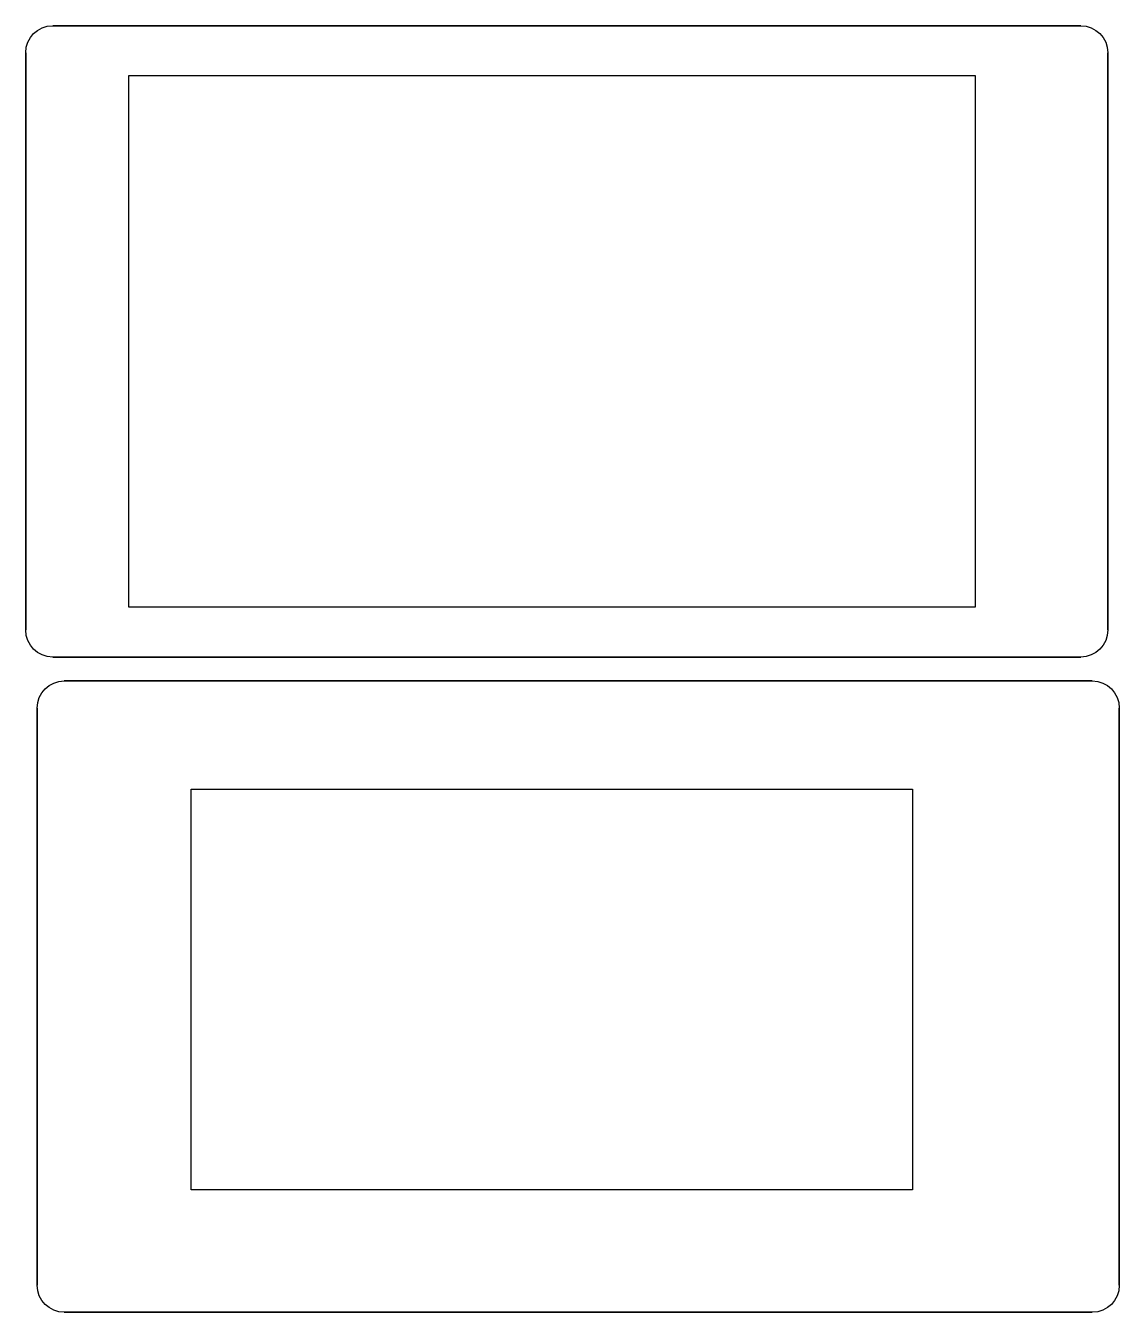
# Model space of a CAD drawing. Extents: x 3 to 246, y -205 to 81.
import ezdxf

# ---------------------------------------------------------------- set-up
doc = ezdxf.new("R2010")
doc.units = 0
doc.layers.add('Layer_1', color=7, linetype='CONTINUOUS')

msp = doc.modelspace()

# ---------------------------------------------------------------- linework, layer by layer
at = {"layer": 'Layer_1', "color": 7}
for points in [[(9.304225, 80.613339), (237.311229, 80.613339)], [(9.304225, 80.613339), (9.304225, 80.613339)], [(3.304226, -53.42266), (3.304226, 74.613339)], [(243.311228, 74.613339), (243.311228, -53.42266)], [(26.201674, 69.606673), (213.924444, 69.606673), (213.924444, -48.3422), (26.201674, -48.3422), (26.201674, 69.606673)], [(237.311229, -59.42266), (9.304225, -59.42266)], [(11.844225, -64.731113), (239.851229, -64.731113)], [(11.844225, -64.731113), (11.844225, -64.731113)], [(5.844226, -198.767116), (5.844226, -70.731112)], [(245.851228, -70.731112), (245.851228, -198.767116)], [(40.033922, -88.710993), (200.00538, -88.710993), (200.00538, -177.619993), (40.033922, -177.619993), (40.033922, -88.710993)], [(239.851229, -204.767104), (11.844225, -204.767104)]]:
    msp.add_lwpolyline(points, close=True, dxfattribs=at)
for points in [[(3.304226, 74.613339), (3.304226, 77.937339), (5.980225, 80.613339), (9.304225, 80.613339)], [(237.311229, 80.613339), (240.635228, 80.613339), (243.311228, 77.937339), (243.311228, 74.613339)], [(9.304225, -59.42266), (5.980225, -59.42266), (3.304226, -56.746662), (3.304226, -53.42266)], [(243.311228, -53.42266), (243.311228, -56.746662), (240.635228, -59.42266), (237.311229, -59.42266)], [(5.844226, -70.731112), (5.844226, -67.407113), (8.520225, -64.731113), (11.844225, -64.731113)], [(239.851229, -64.731113), (243.175228, -64.731113), (245.851228, -67.407113), (245.851228, -70.731112)], [(11.844225, -204.767104), (8.520225, -204.767104), (5.844226, -202.091101), (5.844226, -198.767116)], [(245.851228, -198.767116), (245.851228, -202.091101), (243.175228, -204.767104), (239.851229, -204.767104)]]:
    msp.add_open_spline(points, degree=3, dxfattribs=at)

doc.saveas('drawing.dxf')
